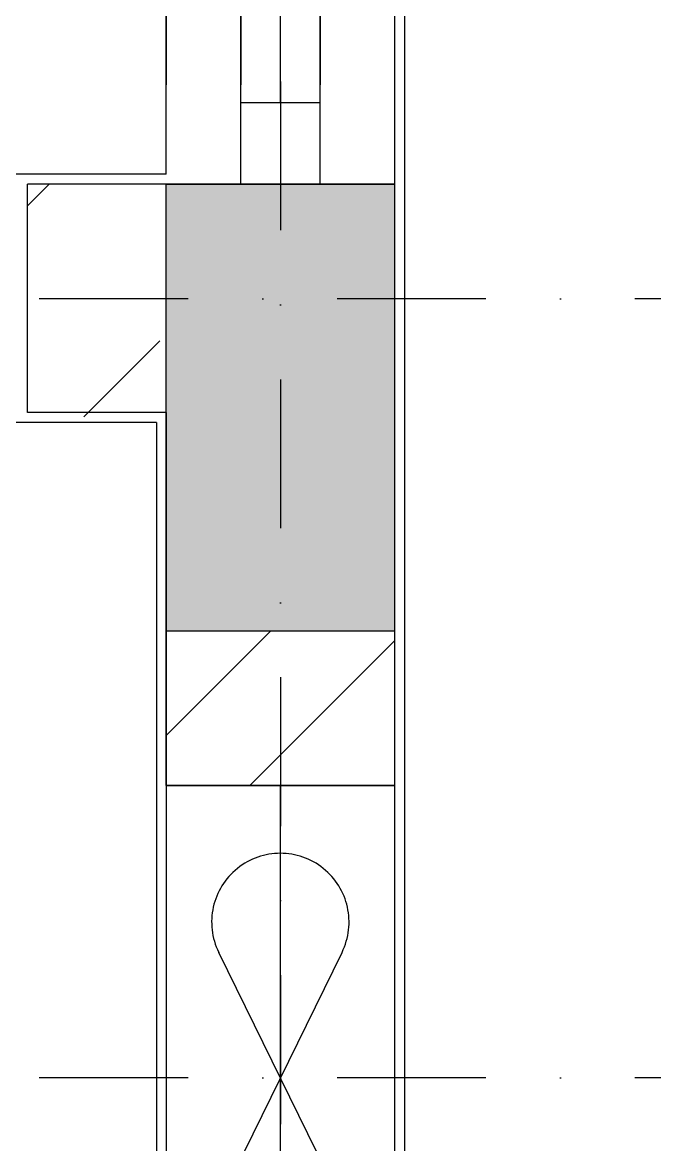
# Model space of a CAD drawing. Extents: x -437689 to -407696, y -55787 to -37037.
# Drawn here: x -433257 to -432938, y -50556 to -49991 of the extents above; entities that cross this region are included whole.
import ezdxf

# ---------------------------------------------------------------- set-up
doc = ezdxf.new("R2010")
doc.units = 0
doc.header["$LTSCALE"] = 150
doc.header["$MEASUREMENT"] = 0
doc.linetypes.add('DASHDOT', pattern=[1, 0.5, -0.25, 0, -0.25])
doc.linetypes.add('HIDDEN', pattern=[9.525, 6.35, -3.175])
for name, color, linetype in [('COL', 2, 'CONTINUOUS'), ('GRID', 252, 'DASHDOT'), ('VENT', 8, 'HIDDEN'), ('WALL', 7, 'CONTINUOUS'), ('WIN-1', 56, 'CONTINUOUS')]:
    doc.layers.add(name, color=color, linetype=linetype)

msp = doc.modelspace()

# ---------------------------------------------------------------- linework, layer by layer
at = {"layer": 'COL'}
msp.add_line((-433184.26, -50297.61), (-433069.26, -50297.61), dxfattribs=at)
at = {"layer": 'COL', "const_width": 115}
msp.add_lwpolyline([(-433126.76, -50072.61), (-433126.76, -50297.61)], dxfattribs=at)
at = {"layer": 'COL'}
msp.add_lwpolyline([(-433184.26, -50297.61), (-433184.26, -50072.61), (-433184.26, -50072.61), (-433069.26, -50072.61), (-433069.26, -50297.61)], dxfattribs=at)
at = {"layer": 'GRID'}
for p, q in [((-433126.76, -46868.7), (-433126.76, -52414.38)), ((-432722.96, -50130.33), (-436475.27, -50130.33)), ((-432722.96, -50522.83), (-436475.27, -50522.83)), ((-432722.96, -50522.83), (-436475.27, -50522.83))]:
    msp.add_line(p, q, dxfattribs=at)
at = {"layer": 'VENT'}
for p, q in [((-433126.76, -50031.61), (-433126.76, -49563.61)), ((-433106.76, -50031.61), (-433146.76, -50031.61))]:
    msp.add_line(p, q, dxfattribs=at)
at = {"layer": 'WALL', "color": 9}
for p, q in [((-433064.26, -47908.86), (-433064.26, -50983.91)), ((-433184.26, -50067.61), (-435151.76, -50067.61)), ((-433189.26, -50192.61), (-433641.76, -50192.61)), ((-433189.26, -50192.61), (-433189.26, -50857.61))]:
    msp.add_line(p, q, dxfattribs=at)
at = {"layer": 'WALL'}
for p, q in [((-433069.26, -48513.86), (-433069.26, -50983.91)), ((-433184.26, -50067.61), (-433184.26, -49477.61)), ((-433184.26, -50022.61), (-433184.26, -49522.61)), ((-433184.26, -49522.61), (-433184.26, -50022.61)), ((-433184.26, -49522.61), (-433184.26, -50022.61)), ((-433184.26, -50022.61), (-433184.26, -49522.61)), ((-433184.26, -50022.61), (-433184.26, -49522.61)), ((-433184.26, -49522.61), (-433184.26, -50022.61)), ((-433184.26, -49522.61), (-433184.26, -50022.61)), ((-433069.26, -50072.61), (-433254.26, -50072.61)), ((-433184.26, -50187.61), (-433254.26, -50187.61)), ((-433184.26, -50187.61), (-433184.26, -50862.61)), ((-433184.26, -50187.61), (-433184.26, -50862.61))]:
    msp.add_line(p, q, dxfattribs=at)
at = {"layer": 'WALL', "linetype": 'DASHDOT', "ltscale": 900}
for p, q in [((-433254.26, -50187.61), (-433254.26, -50072.61)), ((-433184.26, -50297.61), (-433069.26, -50297.61)), ((-433184.26, -50375.55), (-433184.26, -50297.61)), ((-433069.26, -50297.61), (-433069.26, -50375.55)), ((-433184.26, -50375.55), (-433069.26, -50375.55)), ((-433069.26, -50375.55), (-433184.26, -50375.55)), ((-433126.76, -50675.55), (-433126.76, -50375.55)), ((-433157.84, -50586.12), (-433095.68, -50459.54)), ((-433095.68, -50586.12), (-433157.84, -50459.54))]:
    msp.add_line(p, q, dxfattribs=at)
at = {"layer": 'WALL', "color": 9, "linetype": 'DASHDOT', "ltscale": 900}
for p, q in [((-433254.26, -50083.53), (-433243.35, -50072.61)), ((-433225.83, -50189.8), (-433187.55, -50151.52)), ((-433184.26, -50350.29), (-433131.59, -50297.61)), ((-433142.17, -50375.55), (-433069.26, -50302.64))]:
    msp.add_line(p, q, dxfattribs=at)
at = {"layer": 'WALL', "linetype": 'DASHDOT', "ltscale": 900}
msp.add_arc((-433126.76, -50444.28), 34.63, 333.8438, 206.1562, dxfattribs=at)
at = {"layer": 'WIN-1'}
for p, q in [((-433146.76, -50072.61), (-433146.76, -49472.61)), ((-433106.76, -50072.61), (-433106.76, -49472.61)), ((-433146.76, -49522.61), (-433146.76, -50022.61)), ((-433146.76, -50022.61), (-433146.76, -49522.61)), ((-433146.76, -49522.61), (-433146.76, -50022.61)), ((-433106.76, -49522.61), (-433106.76, -50022.61)), ((-433106.76, -50022.61), (-433106.76, -49522.61)), ((-433106.76, -49522.61), (-433106.76, -50022.61))]:
    msp.add_line(p, q, dxfattribs=at)

doc.saveas('drawing.dxf')
